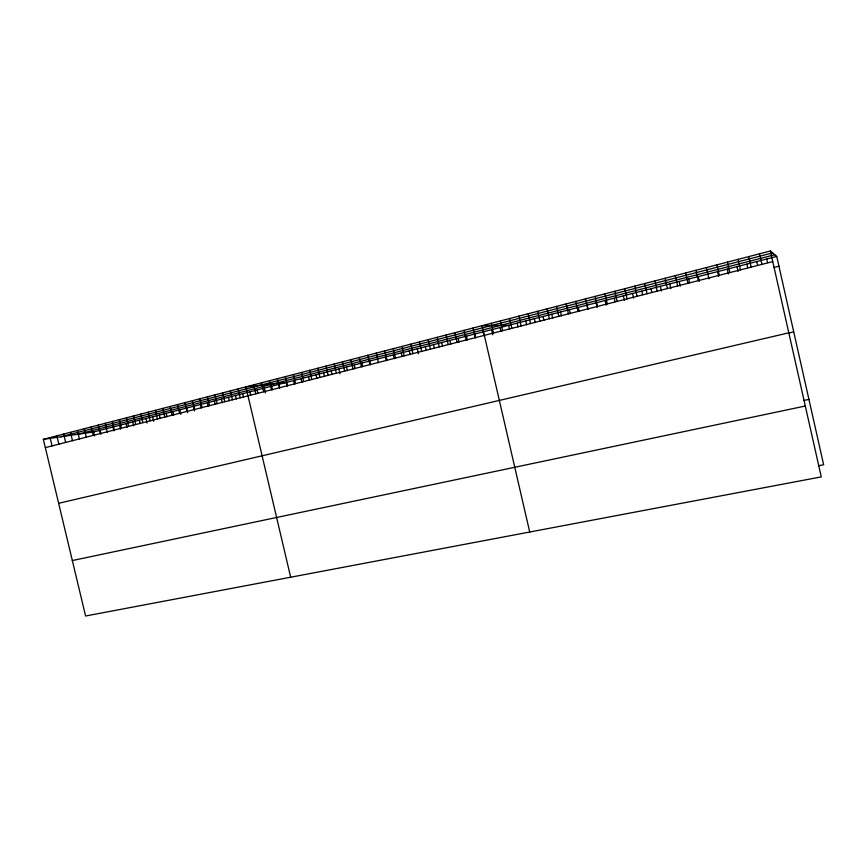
<?xml version="1.0" encoding="UTF-8"?>
<svg xmlns="http://www.w3.org/2000/svg" width="867" height="867" viewBox="0 0 867 867"><rect width="100%" height="100%" fill="white"/><g stroke="black" fill="none" stroke-linecap="round" stroke-linejoin="round"><path stroke-width="1.3" d="M770.373 250.996L821.266 476.883L85.595 616.003L43.35 439.341L770.373 250.996L776.734 256.426L823.65 464.755L818.589 465.731M60.657 436.805L772.584 252.893M77.727 434.291L774.751 254.735M43.35 439.341L93.603 431.972L776.734 256.426M45.333 447.632L772.768 261.606M773.928 267.48L778.934 266.212M58.642 503.304L788.807 332.83M788.699 333.058L793.728 331.888M803.893 400.467L808.933 399.394M72.329 560.548L805.302 406.027M105.232 423.313L107.443 432.557M100.041 430.314L100.973 434.215M98.209 425.123L100.225 433.587M93.603 431.972L94.536 435.852M91.23 426.932L93.246 435.375M84.283 428.732L86.288 437.152M77.369 430.52L79.374 438.919M70.498 432.308L72.492 440.685M63.659 434.074L65.654 442.43M56.854 435.841L58.848 444.175M50.08 437.597L52.074 445.909M199.919 398.777L201.989 407.566M200.418 404.521L201.231 407.989M192.398 400.727L194.468 409.495M193.493 406.298L194.576 410.915M186.6 408.075L187.684 412.67M184.92 402.667L186.979 411.402M179.751 409.831L180.835 414.415M177.486 404.596L179.545 413.31M172.923 411.587L173.736 415.022M170.084 406.504L172.143 415.195M166.139 413.331L166.952 416.756M162.725 408.411L164.773 417.081M159.376 415.065L160.189 418.479M155.399 410.308L157.447 418.956M152.657 416.789L153.741 421.329M148.127 412.193L150.164 420.82M145.97 418.512L147.043 423.042M140.877 414.068L142.914 422.673M139.316 420.224L140.118 423.616M133.67 415.943L135.707 424.516M132.684 421.926L133.626 425.87M126.506 417.796L128.544 426.347M126.094 423.616L127.026 427.55M119.375 419.639L121.402 428.179M119.538 425.307L120.47 429.23M112.287 421.481L114.314 429.989M113.003 426.987L113.935 430.899M293.404 374.555L295.539 383.647M293.653 380.559L294.487 384.146M285.373 376.636L287.497 385.696M287.096 386.043L286.262 382.466L245.892 386.866L290.673 577.227M278.903 384.352L279.738 387.917M277.386 378.706L279.51 387.744M271.588 386.238L272.422 389.792M269.453 380.765L271.566 389.771M264.305 388.102L265.421 392.838M261.552 382.813L263.666 391.797M257.065 389.966L257.889 393.499M253.706 384.85L255.808 393.802M249.859 391.819L250.682 395.341M242.684 393.661L243.519 397.184M238.122 388.882L240.224 397.79M235.553 395.493L236.377 399.004M230.394 390.887L232.486 399.763M228.455 397.314L229.278 400.814M222.711 392.87L224.802 401.735M221.388 399.134L222.212 402.624M215.07 394.853L217.162 403.686M214.366 400.933L215.189 404.423M207.473 396.826L209.554 405.637M207.376 402.732L208.188 406.211M384.764 350.897L386.953 360.271M385.403 356.987L386.27 360.683M376.224 353.107L378.391 362.699M369.71 361.019L370.567 364.704M367.727 355.307L369.906 364.628M361.929 363.024L362.774 366.687M359.285 357.497L361.452 366.784M354.18 365.007L355.037 368.67M350.886 359.675L353.042 368.941M346.475 366.99L347.331 370.642M342.53 361.832L344.687 371.076M338.813 368.963L339.94 373.818M334.228 363.988L336.385 373.2M331.183 370.913L332.028 374.544M325.97 366.123L328.116 375.313M323.597 372.864L324.442 376.484M317.766 368.247L319.901 377.416M316.054 374.804L316.899 378.413M309.595 370.361L311.741 379.497M308.544 376.733L309.389 380.342M301.478 372.474L303.613 381.578M301.077 378.651L301.922 382.249M474.791 334.023L475.669 337.827M472.992 328.04L475.214 337.697M466.446 336.168L467.324 339.962M463.932 330.381L466.153 340.016M458.144 338.293L459.011 342.086M454.926 332.711L457.147 342.313M449.886 340.417L450.753 344.199M445.974 335.03L448.196 344.6M441.671 342.53L442.549 346.301M437.076 337.339L439.287 346.887M433.5 344.632L434.378 348.382M428.233 339.636L430.444 349.141M425.383 346.713L426.25 350.463M419.444 341.912L421.644 351.395M417.298 348.794L418.458 353.779M410.698 344.177L412.898 353.628M409.267 350.853L410.124 354.581M402.006 346.432L404.195 355.86M401.269 352.912L402.136 356.63M393.358 348.664L395.547 358.071M393.315 354.95L394.182 358.667M569.37 309.714L570.269 313.648M566.14 303.905L568.416 313.865M560.548 311.979L561.448 315.902M556.571 306.387L558.847 316.303M551.77 314.233L552.669 318.146M547.066 308.847L549.342 318.742M543.045 316.477L543.945 320.378M537.616 311.296L539.881 321.158M534.375 318.709L535.264 322.589M528.231 313.724L530.485 323.564M525.749 320.92L526.637 324.8M518.889 316.141L521.143 325.949M517.165 323.131L518.054 326.989M509.612 318.547L511.866 328.322M509.525 329.178L508.636 325.32L482.095 325.678L529.715 532.013M500.389 320.942L502.632 330.685M500.096 327.509L500.985 331.357M491.21 323.315L493.453 333.026M491.622 329.698L492.792 334.803M483.179 331.866L484.057 335.681M660.372 286.327L661.445 291.052M654.888 280.919L657.219 291.149M651.041 288.733L651.843 292.255M644.788 283.531L647.107 293.74M641.753 291.117L642.555 294.628M634.742 286.132L637.061 296.308M632.531 293.49L633.593 298.161M624.76 288.722L627.069 298.866M623.351 295.842L624.413 300.513M614.833 291.29L617.141 301.402M614.226 298.194L615.017 301.673M604.982 293.848L607.279 303.927M605.155 300.524L606.217 305.162M595.174 296.384L597.471 306.43M596.128 302.843L597.19 307.46M587.165 305.141L588.064 309.096M585.442 298.909L587.728 308.923M578.235 307.438L579.145 311.372M575.753 301.413L578.04 311.394M756.761 261.563L757.585 265.204M748.774 256.589L751.147 267.134M746.866 264.11L747.69 267.74M738.077 259.363L740.451 269.865M737.037 266.635L738.12 271.469M727.446 262.116L729.808 272.585M727.25 269.149L728.345 273.961M716.879 264.858L719.242 275.294M717.529 271.642L718.624 276.443M706.388 267.578L708.957 278.914M698.26 276.595L699.344 281.374M695.952 270.276L698.303 280.648M688.701 279.055L689.514 282.62M685.591 272.964L687.943 283.292M679.208 281.493L680.281 286.24M675.295 275.63L677.636 285.937M669.758 283.921L670.841 288.646M665.065 278.274L667.395 288.548M766.721 259.005L767.544 262.658M759.535 253.803L761.92 264.381"/></g></svg>
